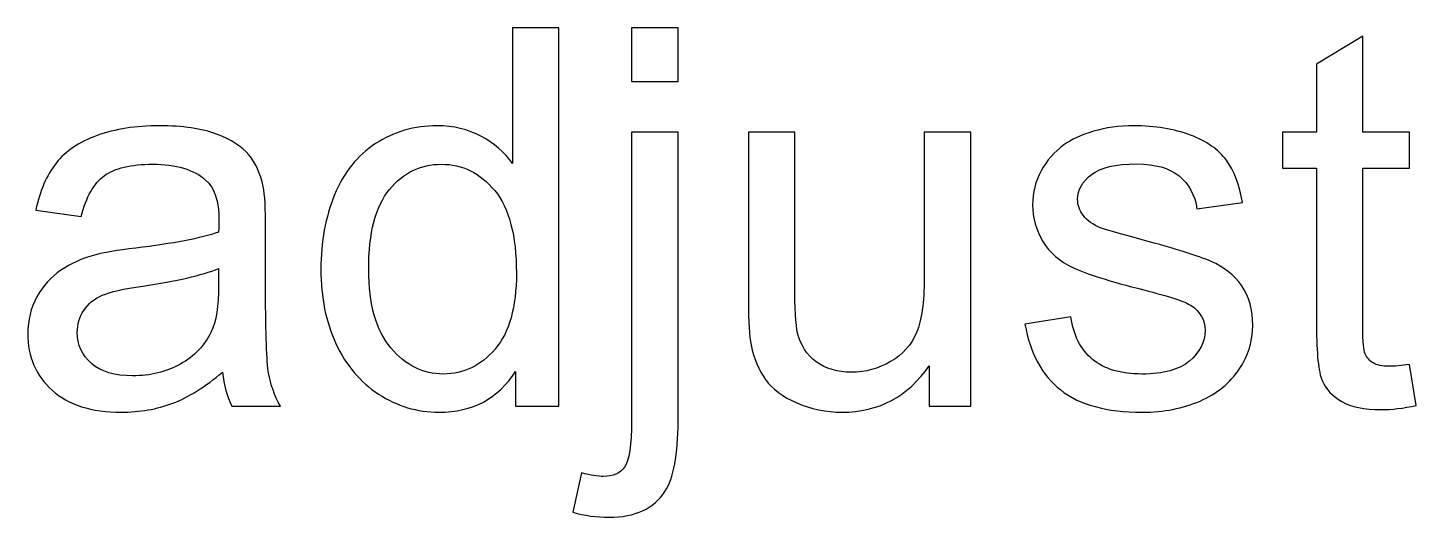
# Model space of a CAD drawing. Header units: centimetres. Extents: x -22.9 to -5, y -33 to -9.8.
# Drawn here: x -22.934 to -20.712, y -10.84 to -10.056 of the extents above; entities that cross this region are included whole.
import ezdxf

# ---------------------------------------------------------------- set-up
doc = ezdxf.new("R2010")
doc.units = ezdxf.units.CM
doc.header["$MEASUREMENT"] = 0
doc.layers.add('Layer 1', color=7, linetype='Continuous')

msp = doc.modelspace()

# ---------------------------------------------------------------- linework, layer by layer
at = {"layer": 'Layer 1', "color": 4}
for points, knots in [([(-22.15324, -10.66209), (-22.15324, -10.66209), (-22.15324, -10.60663), (-22.15324, -10.60663), (-22.15324, -10.60663), (-22.18104, -10.65024), (-22.22196, -10.67197), (-22.276, -10.67197), (-22.276, -10.67197), (-22.311, -10.67197), (-22.34317, -10.66237), (-22.37252, -10.64304), (-22.37252, -10.64304), (-22.40188, -10.62385), (-22.42459, -10.5969), (-22.44082, -10.56218), (-22.44082, -10.56218), (-22.45691, -10.52761), (-22.46495, -10.48796), (-22.46495, -10.44294), (-22.46495, -10.44294), (-22.46495, -10.3992), (-22.45761, -10.35941), (-22.44308, -10.3237), (-22.44308, -10.3237), (-22.4284, -10.288), (-22.40653, -10.26063), (-22.37732, -10.24172), (-22.37732, -10.24172), (-22.34811, -10.22267), (-22.31537, -10.21307), (-22.27925, -10.21307), (-22.27925, -10.21307), (-22.25286, -10.21307), (-22.2293, -10.21872), (-22.20869, -10.22986), (-22.20869, -10.22986), (-22.18795, -10.24101), (-22.17116, -10.25555), (-22.15818, -10.27347), (-22.15818, -10.27347), (-22.15818, -10.27347), (-22.15818, -10.05602), (-22.15818, -10.05602), (-22.15818, -10.05602), (-22.15818, -10.05602), (-22.08423, -10.05602), (-22.08423, -10.05602), (-22.08423, -10.05602), (-22.08423, -10.05602), (-22.08423, -10.66209), (-22.08423, -10.66209), (-22.08423, -10.66209), (-22.08423, -10.66209), (-22.15324, -10.66209), (-22.15324, -10.66209)], [0, 0, 0, 0, 0.0714286, 0.0714286, 0.0714286, 0.0714286, 0.1428571, 0.1428571, 0.1428571, 0.1428571, 0.2142857, 0.2142857, 0.2142857, 0.2142857, 0.2857143, 0.2857143, 0.2857143, 0.2857143, 0.3571429, 0.3571429, 0.3571429, 0.3571429, 0.4285714, 0.4285714, 0.4285714, 0.4285714, 0.5, 0.5, 0.5, 0.5, 0.5714286, 0.5714286, 0.5714286, 0.5714286, 0.6428571, 0.6428571, 0.6428571, 0.6428571, 0.7142857, 0.7142857, 0.7142857, 0.7142857, 0.7857143, 0.7857143, 0.7857143, 0.7857143, 0.8571429, 0.8571429, 0.8571429, 0.8571429, 0.9285714, 0.9285714, 0.9285714, 0.9285714, 1, 1, 1, 1]), ([(-21.96753, -10.14238), (-21.96753, -10.14238), (-21.96753, -10.05602), (-21.96753, -10.05602), (-21.96753, -10.05602), (-21.96753, -10.05602), (-21.89317, -10.05602), (-21.89317, -10.05602), (-21.89317, -10.05602), (-21.89317, -10.05602), (-21.89317, -10.14238), (-21.89317, -10.14238), (-21.89317, -10.14238), (-21.89317, -10.14238), (-21.96753, -10.14238), (-21.96753, -10.14238)], [0, 0, 0, 0, 0.25, 0.25, 0.25, 0.25, 0.5, 0.5, 0.5, 0.5, 0.75, 0.75, 0.75, 0.75, 1, 1, 1, 1]), ([(-20.72236, -10.59549), (-20.72236, -10.59549), (-20.71164, -10.66124), (-20.71164, -10.66124), (-20.71164, -10.66124), (-20.73252, -10.66562), (-20.75129, -10.66788), (-20.7678, -10.66788), (-20.7678, -10.66788), (-20.79489, -10.66788), (-20.81578, -10.66364), (-20.83073, -10.65503), (-20.83073, -10.65503), (-20.84555, -10.64657), (-20.85599, -10.63528), (-20.86206, -10.62131), (-20.86206, -10.62131), (-20.86813, -10.60748), (-20.87123, -10.57813), (-20.87123, -10.53354), (-20.87123, -10.53354), (-20.87123, -10.53354), (-20.87123, -10.28095), (-20.87123, -10.28095), (-20.87123, -10.28095), (-20.87123, -10.28095), (-20.92584, -10.28095), (-20.92584, -10.28095), (-20.92584, -10.28095), (-20.92584, -10.28095), (-20.92584, -10.22309), (-20.92584, -10.22309), (-20.92584, -10.22309), (-20.92584, -10.22309), (-20.87123, -10.22309), (-20.87123, -10.22309), (-20.87123, -10.22309), (-20.87123, -10.22309), (-20.87123, -10.11429), (-20.87123, -10.11429), (-20.87123, -10.11429), (-20.87123, -10.11429), (-20.79715, -10.0697), (-20.79715, -10.0697), (-20.79715, -10.0697), (-20.79715, -10.0697), (-20.79715, -10.22309), (-20.79715, -10.22309), (-20.79715, -10.22309), (-20.79715, -10.22309), (-20.72236, -10.22309), (-20.72236, -10.22309), (-20.72236, -10.22309), (-20.72236, -10.22309), (-20.72236, -10.28095), (-20.72236, -10.28095), (-20.72236, -10.28095), (-20.72236, -10.28095), (-20.79715, -10.28095), (-20.79715, -10.28095), (-20.79715, -10.28095), (-20.79715, -10.28095), (-20.79715, -10.53763), (-20.79715, -10.53763), (-20.79715, -10.53763), (-20.79715, -10.55894), (-20.79588, -10.57248), (-20.79334, -10.57855), (-20.79334, -10.57855), (-20.79066, -10.58462), (-20.78642, -10.58942), (-20.7805, -10.59309), (-20.7805, -10.59309), (-20.77457, -10.59661), (-20.7661, -10.59845), (-20.7551, -10.59845), (-20.7551, -10.59845), (-20.74677, -10.59845), (-20.73591, -10.59746), (-20.72236, -10.59549)], [0, 0, 0, 0, 0.05, 0.05, 0.05, 0.05, 0.1, 0.1, 0.1, 0.1, 0.15, 0.15, 0.15, 0.15, 0.2, 0.2, 0.2, 0.2, 0.25, 0.25, 0.25, 0.25, 0.3, 0.3, 0.3, 0.3, 0.35, 0.35, 0.35, 0.35, 0.4, 0.4, 0.4, 0.4, 0.45, 0.45, 0.45, 0.45, 0.5, 0.5, 0.5, 0.5, 0.55, 0.55, 0.55, 0.55, 0.6, 0.6, 0.6, 0.6, 0.65, 0.65, 0.65, 0.65, 0.7, 0.7, 0.7, 0.7, 0.75, 0.75, 0.75, 0.75, 0.8, 0.8, 0.8, 0.8, 0.85, 0.85, 0.85, 0.85, 0.9, 0.9, 0.9, 0.9, 0.95, 0.95, 0.95, 0.95, 1, 1, 1, 1]), ([(-22.62243, -10.6079), (-22.65009, -10.63133), (-22.67662, -10.64784), (-22.70202, -10.65757), (-22.70202, -10.65757), (-22.72756, -10.66717), (-22.75494, -10.67197), (-22.78415, -10.67197), (-22.78415, -10.67197), (-22.83241, -10.67197), (-22.86938, -10.66026), (-22.89534, -10.63669), (-22.89534, -10.63669), (-22.92117, -10.61312), (-22.93415, -10.58293), (-22.93415, -10.54638), (-22.93415, -10.54638), (-22.93415, -10.52479), (-22.92935, -10.50517), (-22.91947, -10.48739), (-22.91947, -10.48739), (-22.90974, -10.46961), (-22.8969, -10.45536), (-22.88109, -10.44464), (-22.88109, -10.44464), (-22.86515, -10.43391), (-22.84737, -10.42573), (-22.82747, -10.42022), (-22.82747, -10.42022), (-22.81293, -10.41641), (-22.79092, -10.4126), (-22.76143, -10.40908), (-22.76143, -10.40908), (-22.70131, -10.40188), (-22.65701, -10.39341), (-22.62864, -10.38339), (-22.62864, -10.38339), (-22.62836, -10.37323), (-22.62822, -10.36674), (-22.62822, -10.36406), (-22.62822, -10.36406), (-22.62822, -10.33372), (-22.63527, -10.31227), (-22.64939, -10.3), (-22.64939, -10.3), (-22.66829, -10.28306), (-22.69666, -10.27474), (-22.73405, -10.27474), (-22.73405, -10.27474), (-22.76905, -10.27474), (-22.79487, -10.28081), (-22.81166, -10.29308), (-22.81166, -10.29308), (-22.82832, -10.30536), (-22.84059, -10.32709), (-22.84864, -10.35828), (-22.84864, -10.35828), (-22.84864, -10.35828), (-22.92131, -10.34826), (-22.92131, -10.34826), (-22.92131, -10.34826), (-22.91468, -10.31721), (-22.90381, -10.29195), (-22.88871, -10.2729), (-22.88871, -10.2729), (-22.87361, -10.25371), (-22.8516, -10.2389), (-22.82295, -10.22859), (-22.82295, -10.22859), (-22.79431, -10.21829), (-22.76115, -10.21307), (-22.72333, -10.21307), (-22.72333, -10.21307), (-22.68579, -10.21307), (-22.65545, -10.21759), (-22.63203, -10.22634), (-22.63203, -10.22634), (-22.6086, -10.23523), (-22.59139, -10.24623), (-22.58024, -10.25964), (-22.58024, -10.25964), (-22.56923, -10.27305), (-22.56161, -10.28984), (-22.5571, -10.3103), (-22.5571, -10.3103), (-22.5547, -10.323), (-22.55343, -10.34586), (-22.55343, -10.37888), (-22.55343, -10.37888), (-22.55343, -10.37888), (-22.55343, -10.47808), (-22.55343, -10.47808), (-22.55343, -10.47808), (-22.55343, -10.54737), (-22.55188, -10.59111), (-22.54863, -10.60931), (-22.54863, -10.60931), (-22.54553, -10.62766), (-22.53918, -10.6453), (-22.52986, -10.66209), (-22.52986, -10.66209), (-22.52986, -10.66209), (-22.60762, -10.66209), (-22.60762, -10.66209), (-22.60762, -10.66209), (-22.61524, -10.64671), (-22.62032, -10.62865), (-22.62243, -10.6079)], [0, 0, 0, 0, 0.037037, 0.037037, 0.037037, 0.037037, 0.0740741, 0.0740741, 0.0740741, 0.0740741, 0.1111111, 0.1111111, 0.1111111, 0.1111111, 0.1481481, 0.1481481, 0.1481481, 0.1481481, 0.1851852, 0.1851852, 0.1851852, 0.1851852, 0.2222222, 0.2222222, 0.2222222, 0.2222222, 0.2592593, 0.2592593, 0.2592593, 0.2592593, 0.2962963, 0.2962963, 0.2962963, 0.2962963, 0.3333333, 0.3333333, 0.3333333, 0.3333333, 0.3703704, 0.3703704, 0.3703704, 0.3703704, 0.4074074, 0.4074074, 0.4074074, 0.4074074, 0.4444444, 0.4444444, 0.4444444, 0.4444444, 0.4814815, 0.4814815, 0.4814815, 0.4814815, 0.5185185, 0.5185185, 0.5185185, 0.5185185, 0.5555556, 0.5555556, 0.5555556, 0.5555556, 0.5925926, 0.5925926, 0.5925926, 0.5925926, 0.6296296, 0.6296296, 0.6296296, 0.6296296, 0.6666667, 0.6666667, 0.6666667, 0.6666667, 0.7037037, 0.7037037, 0.7037037, 0.7037037, 0.7407407, 0.7407407, 0.7407407, 0.7407407, 0.7777778, 0.7777778, 0.7777778, 0.7777778, 0.8148148, 0.8148148, 0.8148148, 0.8148148, 0.8518519, 0.8518519, 0.8518519, 0.8518519, 0.8888889, 0.8888889, 0.8888889, 0.8888889, 0.9259259, 0.9259259, 0.9259259, 0.9259259, 0.962963, 0.962963, 0.962963, 0.962963, 1, 1, 1, 1]), ([(-22.0618, -10.83241), (-22.0618, -10.83241), (-22.04783, -10.76919), (-22.04783, -10.76919), (-22.04783, -10.76919), (-22.03287, -10.773), (-22.02116, -10.77498), (-22.01269, -10.77498), (-22.01269, -10.77498), (-21.99745, -10.77498), (-21.98616, -10.7699), (-21.97882, -10.75988), (-21.97882, -10.75988), (-21.97134, -10.74986), (-21.96753, -10.7246), (-21.96753, -10.68439), (-21.96753, -10.68439), (-21.96753, -10.68439), (-21.96753, -10.22309), (-21.96753, -10.22309), (-21.96753, -10.22309), (-21.96753, -10.22309), (-21.89317, -10.22309), (-21.89317, -10.22309), (-21.89317, -10.22309), (-21.89317, -10.22309), (-21.89317, -10.68608), (-21.89317, -10.68608), (-21.89317, -10.68608), (-21.89317, -10.74012), (-21.90022, -10.77766), (-21.91419, -10.79897), (-21.91419, -10.79897), (-21.93211, -10.82649), (-21.96189, -10.84031), (-22.00352, -10.84031), (-22.00352, -10.84031), (-22.0237, -10.84031), (-22.04317, -10.83763), (-22.0618, -10.83241)], [0, 0, 0, 0, 0.1, 0.1, 0.1, 0.1, 0.2, 0.2, 0.2, 0.2, 0.3, 0.3, 0.3, 0.3, 0.4, 0.4, 0.4, 0.4, 0.5, 0.5, 0.5, 0.5, 0.6, 0.6, 0.6, 0.6, 0.7, 0.7, 0.7, 0.7, 0.8, 0.8, 0.8, 0.8, 0.9, 0.9, 0.9, 0.9, 1, 1, 1, 1]), ([(-21.49128, -10.66209), (-21.49128, -10.66209), (-21.49128, -10.5976), (-21.49128, -10.5976), (-21.49128, -10.5976), (-21.52557, -10.64727), (-21.572, -10.67197), (-21.6307, -10.67197), (-21.6307, -10.67197), (-21.65652, -10.67197), (-21.6808, -10.66703), (-21.70323, -10.65715), (-21.70323, -10.65715), (-21.72567, -10.64727), (-21.74232, -10.63471), (-21.75319, -10.61976), (-21.75319, -10.61976), (-21.76419, -10.60466), (-21.77181, -10.58631), (-21.77619, -10.56458), (-21.77619, -10.56458), (-21.77915, -10.54991), (-21.7807, -10.52676), (-21.7807, -10.49501), (-21.7807, -10.49501), (-21.7807, -10.49501), (-21.7807, -10.22309), (-21.7807, -10.22309), (-21.7807, -10.22309), (-21.7807, -10.22309), (-21.70634, -10.22309), (-21.70634, -10.22309), (-21.70634, -10.22309), (-21.70634, -10.22309), (-21.70634, -10.46651), (-21.70634, -10.46651), (-21.70634, -10.46651), (-21.70634, -10.50546), (-21.70479, -10.53156), (-21.70182, -10.54511), (-21.70182, -10.54511), (-21.69702, -10.56472), (-21.68715, -10.57996), (-21.67205, -10.59125), (-21.67205, -10.59125), (-21.65681, -10.6024), (-21.63804, -10.6079), (-21.61574, -10.6079), (-21.61574, -10.6079), (-21.59345, -10.6079), (-21.57256, -10.60226), (-21.55295, -10.59083), (-21.55295, -10.59083), (-21.53333, -10.5794), (-21.51951, -10.56374), (-21.51146, -10.54412), (-21.51146, -10.54412), (-21.50328, -10.52437), (-21.49919, -10.49572), (-21.49919, -10.45832), (-21.49919, -10.45832), (-21.49919, -10.45832), (-21.49919, -10.22309), (-21.49919, -10.22309), (-21.49919, -10.22309), (-21.49919, -10.22309), (-21.42482, -10.22309), (-21.42482, -10.22309), (-21.42482, -10.22309), (-21.42482, -10.22309), (-21.42482, -10.66209), (-21.42482, -10.66209), (-21.42482, -10.66209), (-21.42482, -10.66209), (-21.49128, -10.66209), (-21.49128, -10.66209)], [0, 0, 0, 0, 0.0526316, 0.0526316, 0.0526316, 0.0526316, 0.1052632, 0.1052632, 0.1052632, 0.1052632, 0.1578947, 0.1578947, 0.1578947, 0.1578947, 0.2105263, 0.2105263, 0.2105263, 0.2105263, 0.2631579, 0.2631579, 0.2631579, 0.2631579, 0.3157895, 0.3157895, 0.3157895, 0.3157895, 0.3684211, 0.3684211, 0.3684211, 0.3684211, 0.4210526, 0.4210526, 0.4210526, 0.4210526, 0.4736842, 0.4736842, 0.4736842, 0.4736842, 0.5263158, 0.5263158, 0.5263158, 0.5263158, 0.5789474, 0.5789474, 0.5789474, 0.5789474, 0.6315789, 0.6315789, 0.6315789, 0.6315789, 0.6842105, 0.6842105, 0.6842105, 0.6842105, 0.7368421, 0.7368421, 0.7368421, 0.7368421, 0.7894737, 0.7894737, 0.7894737, 0.7894737, 0.8421053, 0.8421053, 0.8421053, 0.8421053, 0.8947368, 0.8947368, 0.8947368, 0.8947368, 0.9473684, 0.9473684, 0.9473684, 0.9473684, 1, 1, 1, 1]), ([(-21.33789, -10.531), (-21.33789, -10.531), (-21.26438, -10.51943), (-21.26438, -10.51943), (-21.26438, -10.51943), (-21.26028, -10.54892), (-21.24871, -10.5715), (-21.2298, -10.5873), (-21.2298, -10.5873), (-21.21103, -10.60296), (-21.18465, -10.61087), (-21.15064, -10.61087), (-21.15064, -10.61087), (-21.11649, -10.61087), (-21.09109, -10.60381), (-21.07458, -10.58998), (-21.07458, -10.58998), (-21.05807, -10.57601), (-21.04974, -10.55964), (-21.04974, -10.54102), (-21.04974, -10.54102), (-21.04974, -10.52408), (-21.05708, -10.51096), (-21.07176, -10.50122), (-21.07176, -10.50122), (-21.08192, -10.49459), (-21.10732, -10.48626), (-21.14782, -10.4761), (-21.14782, -10.4761), (-21.20229, -10.46228), (-21.24025, -10.45042), (-21.26127, -10.44026), (-21.26127, -10.44026), (-21.2823, -10.43024), (-21.29838, -10.41627), (-21.30925, -10.39849), (-21.30925, -10.39849), (-21.32011, -10.38071), (-21.32562, -10.3611), (-21.32562, -10.33965), (-21.32562, -10.33965), (-21.32562, -10.32004), (-21.3211, -10.30197), (-21.31207, -10.28532), (-21.31207, -10.28532), (-21.30318, -10.26853), (-21.2909, -10.2547), (-21.27552, -10.24369), (-21.27552, -10.24369), (-21.26395, -10.23523), (-21.24815, -10.22789), (-21.22825, -10.22196), (-21.22825, -10.22196), (-21.20821, -10.21604), (-21.18676, -10.21307), (-21.1639, -10.21307), (-21.1639, -10.21307), (-21.12947, -10.21307), (-21.09927, -10.21815), (-21.07317, -10.22803), (-21.07317, -10.22803), (-21.04706, -10.23791), (-21.02787, -10.25131), (-21.01545, -10.26825), (-21.01545, -10.26825), (-21.00304, -10.28532), (-20.99457, -10.3079), (-20.98991, -10.33626), (-20.98991, -10.33626), (-20.98991, -10.33626), (-21.06259, -10.34628), (-21.06259, -10.34628), (-21.06259, -10.34628), (-21.06597, -10.3237), (-21.07557, -10.30607), (-21.09137, -10.29337), (-21.09137, -10.29337), (-21.10718, -10.28067), (-21.12961, -10.27432), (-21.15854, -10.27432), (-21.15854, -10.27432), (-21.19269, -10.27432), (-21.2171, -10.27996), (-21.23164, -10.29125), (-21.23164, -10.29125), (-21.24631, -10.30254), (-21.25365, -10.3158), (-21.25365, -10.3309), (-21.25365, -10.3309), (-21.25365, -10.34064), (-21.25055, -10.34925), (-21.24448, -10.35701), (-21.24448, -10.35701), (-21.23841, -10.36505), (-21.22896, -10.37154), (-21.21597, -10.3769), (-21.21597, -10.3769), (-21.20849, -10.37958), (-21.18662, -10.38593), (-21.15022, -10.39581), (-21.15022, -10.39581), (-21.09758, -10.40992), (-21.06089, -10.42135), (-21.04015, -10.43038), (-21.04015, -10.43038), (-21.01926, -10.43927), (-21.0029, -10.4524), (-20.99104, -10.46947), (-20.99104, -10.46947), (-20.97919, -10.48655), (-20.97326, -10.50771), (-20.97326, -10.53311), (-20.97326, -10.53311), (-20.97326, -10.55795), (-20.9806, -10.58123), (-20.99499, -10.60325), (-20.99499, -10.60325), (-21.00953, -10.62512), (-21.03041, -10.64205), (-21.05765, -10.65405), (-21.05765, -10.65405), (-21.08488, -10.66604), (-21.11578, -10.67197), (-21.15022, -10.67197), (-21.15022, -10.67197), (-21.20737, -10.67197), (-21.25083, -10.66011), (-21.28074, -10.63641), (-21.28074, -10.63641), (-21.31066, -10.6127), (-21.32971, -10.57756), (-21.33789, -10.531)], [0, 0, 0, 0, 0.030303, 0.030303, 0.030303, 0.030303, 0.0606061, 0.0606061, 0.0606061, 0.0606061, 0.0909091, 0.0909091, 0.0909091, 0.0909091, 0.1212121, 0.1212121, 0.1212121, 0.1212121, 0.1515152, 0.1515152, 0.1515152, 0.1515152, 0.1818182, 0.1818182, 0.1818182, 0.1818182, 0.2121212, 0.2121212, 0.2121212, 0.2121212, 0.2424242, 0.2424242, 0.2424242, 0.2424242, 0.2727273, 0.2727273, 0.2727273, 0.2727273, 0.3030303, 0.3030303, 0.3030303, 0.3030303, 0.3333333, 0.3333333, 0.3333333, 0.3333333, 0.3636364, 0.3636364, 0.3636364, 0.3636364, 0.3939394, 0.3939394, 0.3939394, 0.3939394, 0.4242424, 0.4242424, 0.4242424, 0.4242424, 0.4545455, 0.4545455, 0.4545455, 0.4545455, 0.4848485, 0.4848485, 0.4848485, 0.4848485, 0.5151515, 0.5151515, 0.5151515, 0.5151515, 0.5454545, 0.5454545, 0.5454545, 0.5454545, 0.5757576, 0.5757576, 0.5757576, 0.5757576, 0.6060606, 0.6060606, 0.6060606, 0.6060606, 0.6363636, 0.6363636, 0.6363636, 0.6363636, 0.6666667, 0.6666667, 0.6666667, 0.6666667, 0.6969697, 0.6969697, 0.6969697, 0.6969697, 0.7272727, 0.7272727, 0.7272727, 0.7272727, 0.7575758, 0.7575758, 0.7575758, 0.7575758, 0.7878788, 0.7878788, 0.7878788, 0.7878788, 0.8181818, 0.8181818, 0.8181818, 0.8181818, 0.8484848, 0.8484848, 0.8484848, 0.8484848, 0.8787879, 0.8787879, 0.8787879, 0.8787879, 0.9090909, 0.9090909, 0.9090909, 0.9090909, 0.9393939, 0.9393939, 0.9393939, 0.9393939, 0.969697, 0.969697, 0.969697, 0.969697, 1, 1, 1, 1]), ([(-22.38847, -10.44294), (-22.38847, -10.49925), (-22.37662, -10.5413), (-22.35291, -10.5691), (-22.35291, -10.5691), (-22.3292, -10.5969), (-22.30126, -10.61087), (-22.26895, -10.61087), (-22.26895, -10.61087), (-22.23649, -10.61087), (-22.20883, -10.59746), (-22.18612, -10.57093), (-22.18612, -10.57093), (-22.1634, -10.5444), (-22.15197, -10.50376), (-22.15197, -10.44915), (-22.15197, -10.44915), (-22.15197, -10.38904), (-22.16354, -10.34501), (-22.18668, -10.31693), (-22.18668, -10.31693), (-22.20982, -10.28871), (-22.23833, -10.27474), (-22.27233, -10.27474), (-22.27233, -10.27474), (-22.30535, -10.27474), (-22.33301, -10.28829), (-22.35517, -10.31524), (-22.35517, -10.31524), (-22.37732, -10.34219), (-22.38847, -10.38481), (-22.38847, -10.44294)], [0, 0, 0, 0, 0.125, 0.125, 0.125, 0.125, 0.25, 0.25, 0.25, 0.25, 0.375, 0.375, 0.375, 0.375, 0.5, 0.5, 0.5, 0.5, 0.625, 0.625, 0.625, 0.625, 0.75, 0.75, 0.75, 0.75, 0.875, 0.875, 0.875, 0.875, 1, 1, 1, 1]), ([(-22.62864, -10.44167), (-22.65574, -10.45282), (-22.69623, -10.46213), (-22.75014, -10.4699), (-22.75014, -10.4699), (-22.78076, -10.47427), (-22.80249, -10.47921), (-22.81505, -10.48471), (-22.81505, -10.48471), (-22.82775, -10.49022), (-22.83763, -10.49826), (-22.8444, -10.50898), (-22.8444, -10.50898), (-22.85132, -10.51957), (-22.85484, -10.53128), (-22.85484, -10.54426), (-22.85484, -10.54426), (-22.85484, -10.56416), (-22.84722, -10.58067), (-22.83227, -10.59393), (-22.83227, -10.59393), (-22.81731, -10.60706), (-22.79529, -10.61369), (-22.76637, -10.61369), (-22.76637, -10.61369), (-22.73772, -10.61369), (-22.71218, -10.60748), (-22.68988, -10.59492), (-22.68988, -10.59492), (-22.66759, -10.58236), (-22.65108, -10.56515), (-22.64064, -10.54342), (-22.64064, -10.54342), (-22.63259, -10.52662), (-22.62864, -10.50179), (-22.62864, -10.46905), (-22.62864, -10.46905), (-22.62864, -10.46905), (-22.62864, -10.44167), (-22.62864, -10.44167)], [0, 0, 0, 0, 0.1, 0.1, 0.1, 0.1, 0.2, 0.2, 0.2, 0.2, 0.3, 0.3, 0.3, 0.3, 0.4, 0.4, 0.4, 0.4, 0.5, 0.5, 0.5, 0.5, 0.6, 0.6, 0.6, 0.6, 0.7, 0.7, 0.7, 0.7, 0.8, 0.8, 0.8, 0.8, 0.9, 0.9, 0.9, 0.9, 1, 1, 1, 1])]:
    msp.add_open_spline(points, degree=3, knots=knots, dxfattribs=at)

doc.saveas('drawing.dxf')
